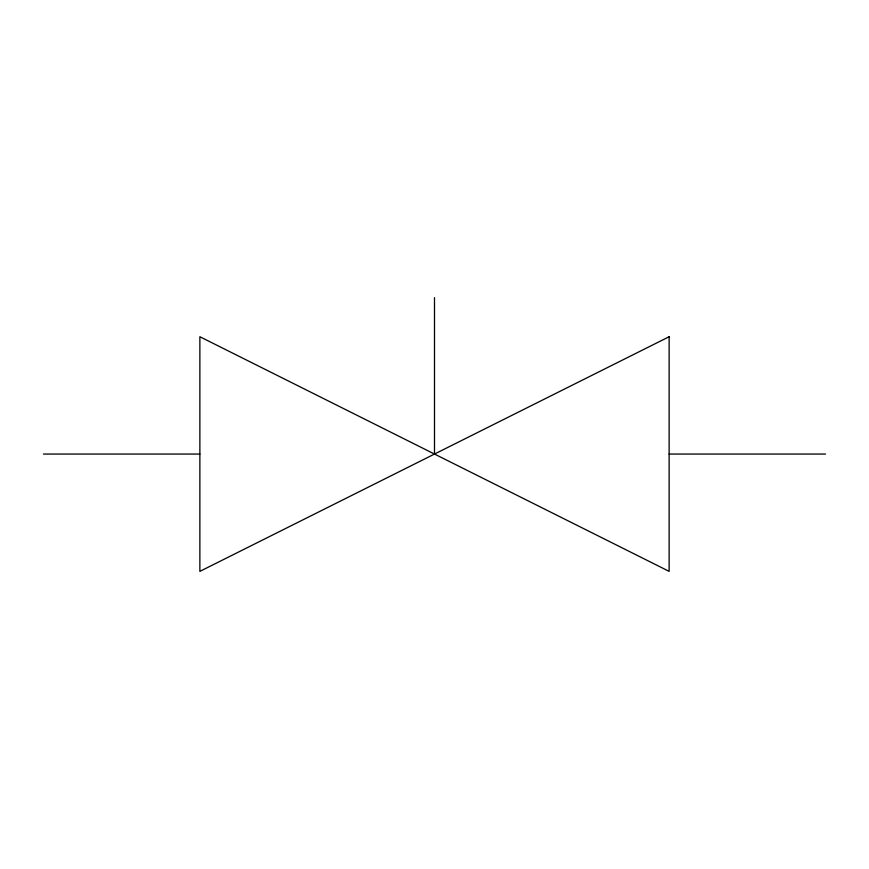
<?xml version="1.0" encoding="UTF-8"?>
<svg xmlns="http://www.w3.org/2000/svg" width="869" height="869" viewBox="0 0 869 869"><rect width="100%" height="100%" fill="white"/><g stroke="black" fill="none" stroke-linecap="round" stroke-linejoin="round"><path stroke-width="1.3" d="M43.45 454.052L199.87 454.052M669.13 454.052L825.55 454.052M434.5 297.632L434.5 454.052M669.13 336.737L199.87 571.367L199.87 336.737L669.13 571.367L669.13 336.737"/></g></svg>
